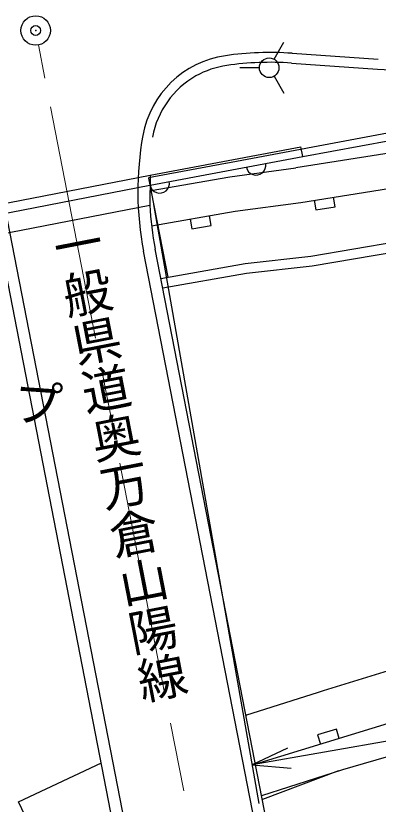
# Model space of a CAD drawing. Units: millimetres, scale not verified. Extents: x 40000 to 680000, y 20000 to 380000.
# Drawn here: x 391394 to 409872, y 240905 to 281089 of the extents above; entities that cross this region are included whole.
import ezdxf
from ezdxf.enums import TextEntityAlignment as Align

# ---------------------------------------------------------------- set-up
doc = ezdxf.new("R2010")
doc.units = ezdxf.units.MM
doc.header["$LTSCALE"] = 1000
doc.header["$PDMODE"] = 32
doc.header["$PDSIZE"] = 500
doc.linetypes.add('CHAIN', pattern=[18.5, 12, -1.5, 3.5, -1.5])
for name, color, linetype, lineweight in [('S-BGD', 7, 'Continuous', 25), ('S-BMK', 2, 'CHAIN', 13), ('S-BMK-SRVR', 3, 'Continuous', 25), ('S-STR-STRC', 7, 'Continuous', 25)]:
    doc.layers.add(name, color=color, linetype=linetype, lineweight=lineweight)
doc.styles.add('@ＭＳ ゴシック', font='')
doc.styles.add('ＭＳ ゴシック', font='')
doc.styles.get('@ＭＳ ゴシック').set_extended_font_data('@MS Gothic')
doc.styles.get('ＭＳ ゴシック').set_extended_font_data('MS Gothic')

msp = doc.modelspace()

# ---------------------------------------------------------------- linework, layer by layer
at = {"layer": 'S-BGD'}
for p, q in [((404563, 278874), (405063, 279740)), ((405480, 279178), (409872, 278872)), ((405446, 278679), (409838, 278373)), ((403813, 278441), (402813, 278441)), ((404563, 278008), (405063, 277142)), ((402097, 273584), (410337, 275121)), ((406021, 273909), (410466, 274738)), ((398240, 272967), (405929, 274401)), ((410753, 274141), (405663, 273343)), ((406021, 273909), (405929, 274401)), ((398238, 272457), (406021, 273909)), ((398165, 272851), (402094, 273584)), ((402299, 272886), (405663, 273343)), ((390228, 271407), (398240, 272967)), ((398240, 272967), (398235, 271438)), ((398291, 272185), (402299, 272886)), ((390324, 270916), (398221, 272454)), ((398168, 272819), (399151, 267769)), ((405922, 271579), (410911, 272361)), ((406610, 271687), (406688, 271193)), ((407676, 271348), (407598, 271842)), ((390515, 269935), (398235, 271438)), ((398075, 234251), (390859, 271303)), ((402573, 271123), (405922, 271579)), ((402573, 271123), (405922, 271579)), ((406688, 271193), (407676, 271348)), ((396854, 237382), (390271, 271188)), ((398320, 270380), (402573, 271123)), ((401361, 270404), (401275, 270896)), ((400290, 270724), (400376, 270232)), ((400376, 270232), (401361, 270404)), ((406435, 268844), (411409, 269692)), ((405741, 228888), (397913, 269086)), ((404412, 238854), (398502, 269200)), ((403092, 268462), (406435, 268844)), ((406505, 268349), (411457, 269193)), ((398793, 267707), (403092, 268462)), ((403163, 267967), (406505, 268349)), ((398884, 267215), (403163, 267967)), ((407087, 246702), (410397, 247725)), ((403127, 245451), (406834, 246622)), ((406834, 246622), (407087, 246702)), ((410876, 245169), (403616, 242941)), ((407738, 244729), (406782, 244436)), ((407884, 244251), (407738, 244729)), ((406782, 244436), (406928, 243958)), ((408063, 242668), (411260, 243599)), ((391527, 241022), (395758, 243009)), ((403935, 241348), (408063, 242668)), ((407847, 242599), (403964, 241154)), ((393070, 237895), (391527, 241022))]:
    msp.add_line(p, q, dxfattribs=at)
msp.add_circle((404313, 278441), 500, dxfattribs=at)
for centre, radius, start, end in [((402794, 274103), 5000, 98.2258, 169.7396), ((404368, 263216), 16000, 86.0137, 98.2258), ((402794, 274103), 4500, 98.2258, 119.4509), ((404368, 263216), 15500, 86.0137, 98.2258), ((421447, 444969), 167000, 266.0137, 267.89596), ((402794, 274103), 4500, 119.4509, 169.7396), ((413618, 272144), 16000, 169.7396, 191.0196), ((403645, 273466), 500, 190.5655, 10.5655), ((398730, 272549), 500, 190.5655, 10.5655), ((413618, 272144), 15400, 182.6276, 191.0196)]:
    msp.add_arc(centre, radius, start, end, dxfattribs=at)
at = {"layer": 'S-BMK'}
msp.add_line((402536, 228343), (392554, 279603), dxfattribs=at)
at = {"layer": 'S-BMK-SRVR'}
msp.add_circle((392411, 280339), 750, dxfattribs=at)
msp.add_point((392411, 280339), dxfattribs=at)
at = {"layer": 'S-STR-STRC'}
for p, q in [((398412, 271472), (403787, 240942)), ((545158, 267863), (403441, 242911)), ((405253, 243756), (403441, 242911)), ((403441, 242911), (405433, 242736))]:
    msp.add_line(p, q, dxfattribs=at)

# ---------------------------------------------------------------- texts
at = {"layer": 'S-BGD', "style": '@ＭＳ ゴシック'}
msp.add_text('一般県道奥万倉山陽線', height=1833, rotation=281.019, dxfattribs=at).set_placement((394294, 270670), align=Align.MIDDLE_LEFT)
at = {"layer": 'S-STR-STRC', "style": 'ＭＳ ゴシック'}
msp.add_text('ガ－ドパイプ', height=1833, rotation=356.014, dxfattribs=at).set_placement((386189, 260287), align=Align.BOTTOM_CENTER)

doc.saveas('drawing.dxf')
